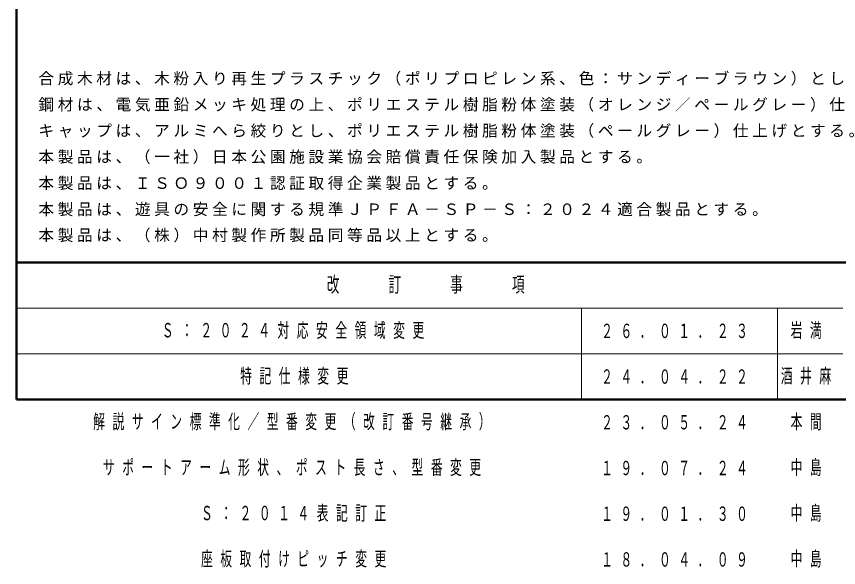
# Model space of a CAD drawing. Units: millimetres on the paper. Extents: x -365 to 0, y -26 to 257.
# Drawn here: x -365 to -239.2, y -25.7 to 58.7 of the extents above; entities that cross this region are included whole.
import ezdxf

# ---------------------------------------------------------------- set-up
doc = ezdxf.new("R2010")
doc.units = ezdxf.units.MM
doc.layers.add('99', color=7, linetype='Continuous')
doc.layers.add('CLASS1', color=7, linetype='Continuous')
doc.layers.add('NAKAMURA図枠', color=7, linetype='Continuous', lineweight=13)
doc.styles.add('ＭＳ ゴシック', font='')
doc.styles.get('ＭＳ ゴシック').set_extended_font_data('MS Gothic')

msp = doc.modelspace()

# ---------------------------------------------------------------- linework, layer by layer
at = {"layer": 'NAKAMURA図枠', "lineweight": 50}
for p, q in [((-365, 257), (-365, 0)), ((-365, 21), (0, 21)), ((-365, 0), (0, 0))]:
    msp.add_line(p, q, dxfattribs=at)
at = {"layer": 'NAKAMURA図枠'}
for p, q in [((-365, 14), (-238.5, 14)), ((-278.5, 14), (-278.5, 0)), ((-248.5, 14), (-248.5, 0)), ((-365, 7), (-238.5, 7))]:
    msp.add_line(p, q, dxfattribs=at)

# ---------------------------------------------------------------- texts
at = {"layer": '99', "char_height": 2.199, "attachment_point": 4, "style": 'ＭＳ ゴシック'}
for s, insert in [('\\T1.64;\\W0.6;Ｓ：２０２４対応安全領域変更', (-342.75, 10.5)), ('\\T1.64;\\W0.6;２６．０１．２３', (-275.5, 10.5)), ('\\T1.64;\\W0.6;岩満', (-246.5, 10.5)), ('\\T1.64;\\W0.6;特記仕様変更', (-330.75, 3.5)), ('\\T1.64;\\W0.6;酒井麻', (-248, 3.5)), ('\\T1.64;\\W0.6;２４．０４．２２', (-275.5, 3.5)), ('\\T1.64;\\W0.6;解説サイン標準化／型番変更（改訂番号継承）', (-353.25, -3.5)), ('\\T1.64;\\W0.6;２３．０５．２４', (-275.5, -3.5)), ('\\T1.64;\\W0.6;本間', (-246.5, -3.5)), ('\\T1.64;\\W0.6;サポートアーム形状、ポスト長さ、型番変更', (-351.75, -10.5)), ('\\T1.64;\\W0.6;１９．０７．２４', (-275.5, -10.5)), ('\\T1.64;\\W0.6;中島', (-246.5, -10.5)), ('\\T1.64;\\W0.6;Ｓ：２０１４表記訂正', (-336.75, -17.5)), ('\\T1.64;\\W0.6;１９．０１．３０', (-275.5, -17.5)), ('\\T1.64;\\W0.6;中島', (-246.5, -17.5)), ('\\T1.64;\\W0.6;座板取付けピッチ変更', (-336.75, -24.5)), ('\\T1.64;\\W0.6;１８．０４．０９', (-275.5, -24.5)), ('\\T1.64;\\W0.6;中島', (-246.5, -24.5))]:
    msp.add_mtext(s, dxfattribs=dict(at, insert=insert))
at = {"layer": 'CLASS1', "char_height": 1.76, "attachment_point": 7, "style": 'ＭＳ ゴシック'}
for s, insert in [('\\T1.23;合成木材は、木粉入り再生プラスチック（ポリプロピレン系、色：サンディーブラウン）とし、「再生有機系建材認定基準」適合品とする。', (-361.638, 48.067)), ('\\T1.23;鋼材は、電気亜鉛メッキ処理の上、ポリエステル樹脂粉体塗装（オレンジ／ペールグレー）仕上げとする。', (-361.638, 44.067)), ('\\T1.23;キャップは、アルミへら絞りとし、ポリエステル樹脂粉体塗装（ペールグレー）仕上げとする。', (-361.638, 40.067)), ('\\T1.23;本製品は、（一社）日本公園施設業協会賠償責任保険加入製品とする。', (-361.638, 36.067)), ('\\T1.23;本製品は、ＩＳＯ９００１認証取得企業製品とする。', (-361.638, 32.067)), ('\\T1.23;本製品は、遊具の安全に関する規準ＪＰＦＡ－ＳＰ－Ｓ：２０２４適合製品とする。', (-361.638, 28.067)), ('\\T1.23;本製品は、（株）中村製作所製品同等品以上とする。', (-361.638, 24.067))]:
    msp.add_mtext(s, dxfattribs=dict(at, insert=insert))
at = {"layer": 'NAKAMURA図枠', "insert": (-301.75, 17.5), "char_height": 2.346, "attachment_point": 5, "style": 'ＭＳ ゴシック'}
msp.add_mtext('\\T1.64;\\W0.6;改\u3000\u3000訂\u3000\u3000事\u3000\u3000項', dxfattribs=at)

doc.saveas('drawing.dxf')
